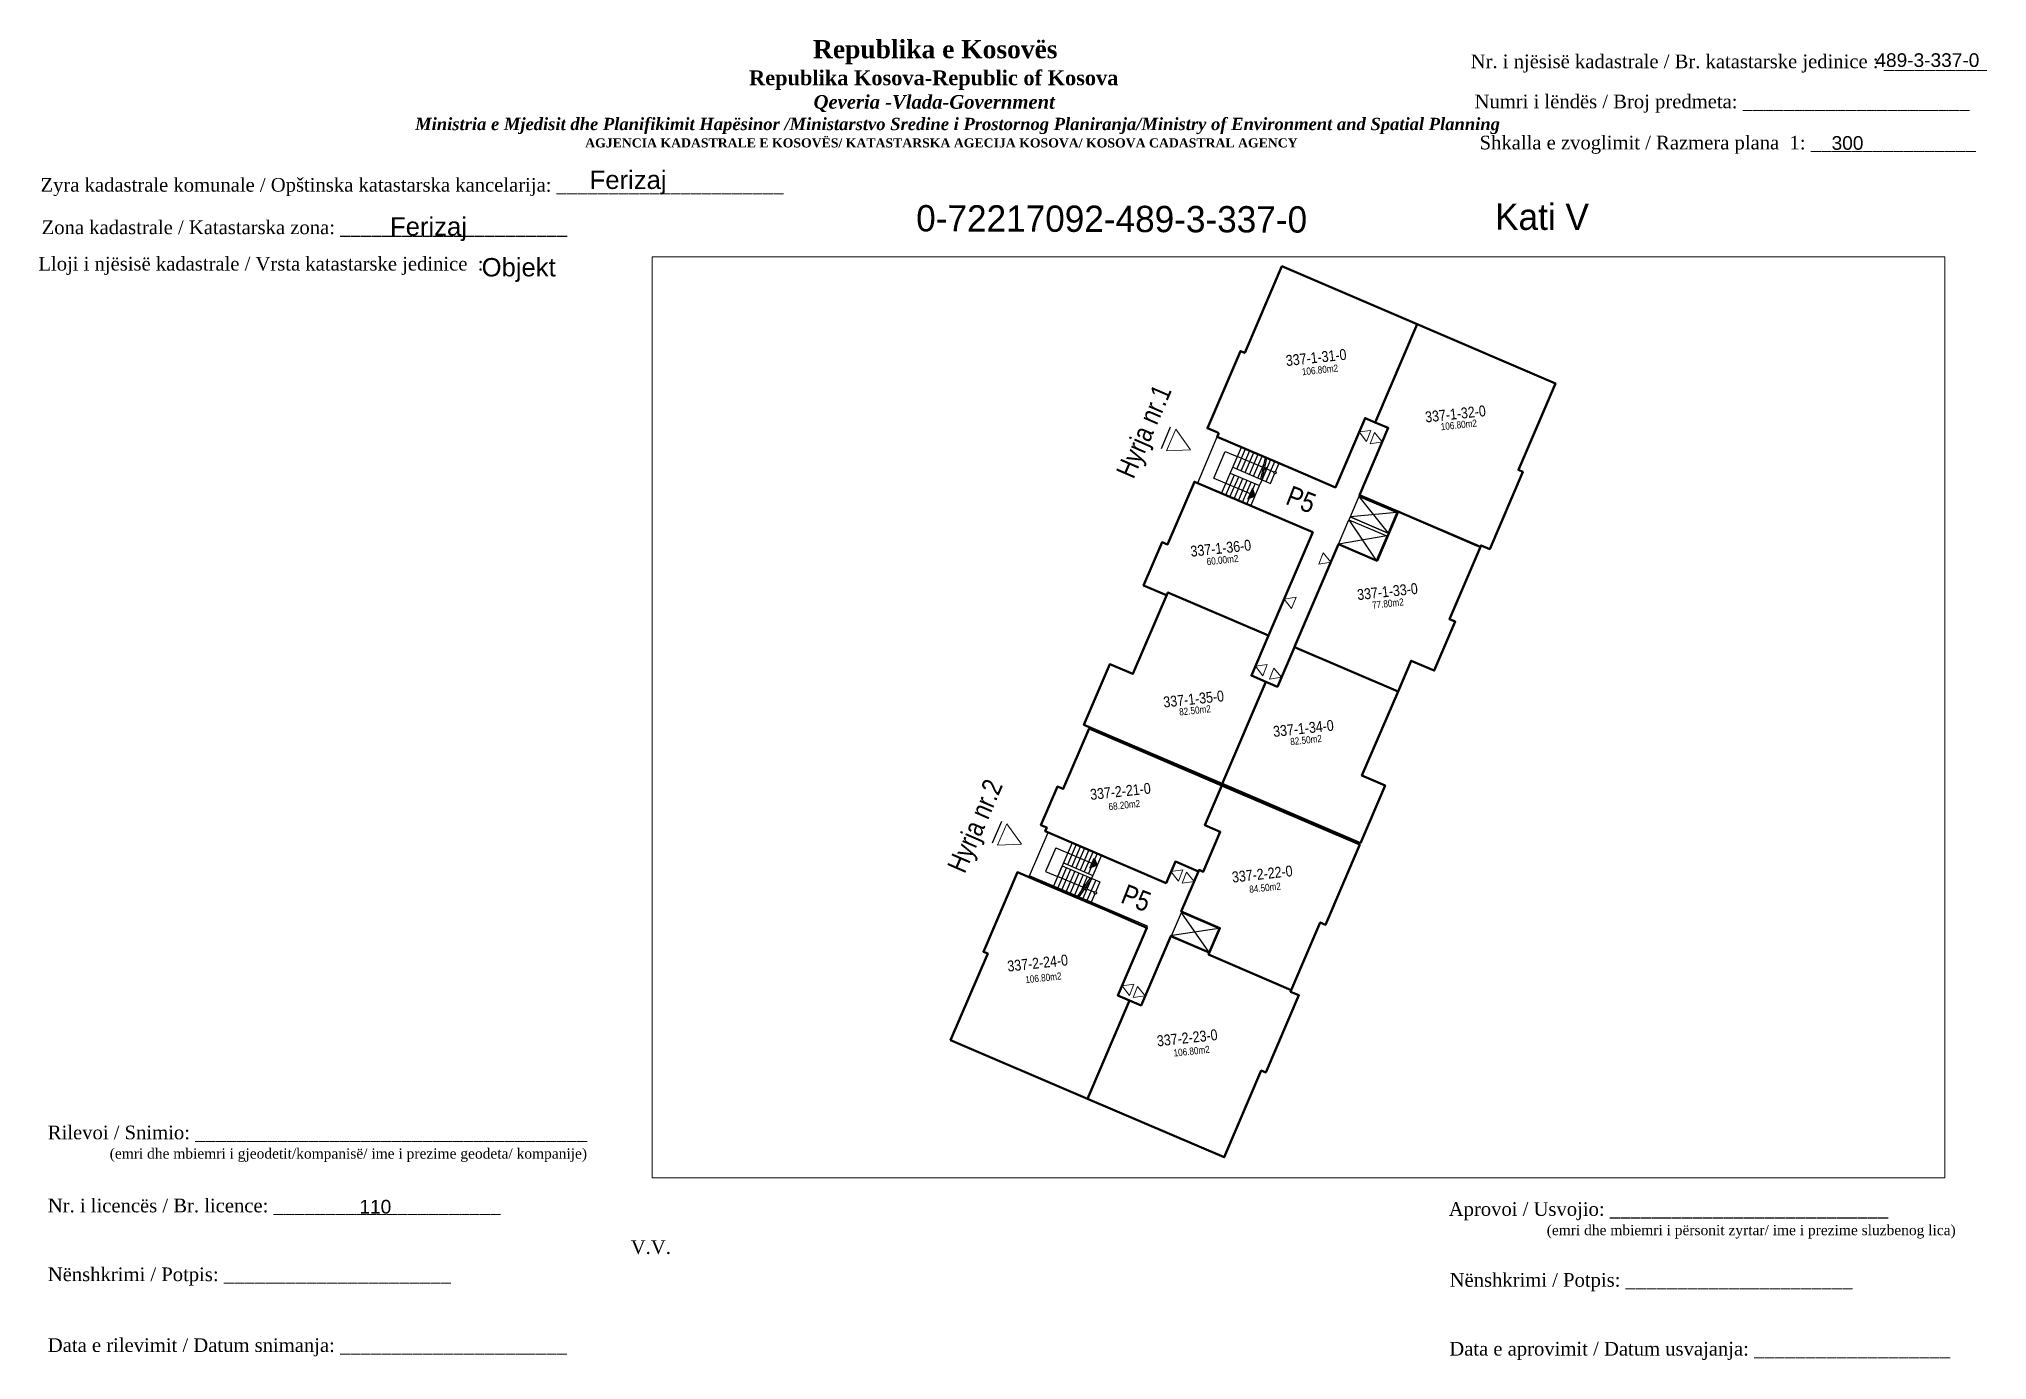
# Paper-space layout 'Kati 5' of a CAD drawing. Header units: feet, sheet in millimetres. Extents: x 2 to 288, y 2 to 196.
# The model-space entities are those that its viewports show. They can reach past a viewport. Long polylines and large blocks are cut down to what shows.
import ezdxf
from ezdxf.enums import TextEntityAlignment as Align

# ---------------------------------------------------------------- set-up
doc = ezdxf.new("R2010")
doc.units = ezdxf.units.FT
doc.header["$MEASUREMENT"] = 0
doc.layers.add('07 Kati 5', color=7, linetype='Continuous', lineweight=50)
doc.layers.add('Dyert', color=133, linetype='Continuous', lineweight=5)
doc.styles.add('Dimensionet CM', font='swissc.ttf', dxfattribs={"height": 15})

msp = doc.modelspace()

# ---------------------------------------------------------------- hatches: boundary and pattern name
at = {"layer": '07 Kati 5', "transparency": 33554687}
h = msp.add_hatch(color=0, dxfattribs=at)
h.dxf.hatch_style = 1
h.paths.add_polyline_path([(7512627.63, 4692984.96), (7512627.45, 4692985.42), (7512627.17, 4692984.77)])
h = msp.add_hatch(color=0, dxfattribs=at)
h.dxf.hatch_style = 1
h.paths.add_polyline_path([(7512617.56, 4692961.43), (7512617.1, 4692961.24), (7512617.38, 4692961.89)])

# ---------------------------------------------------------------- linework, layer by layer
for p, q in [((7512622.22, 4692989.32), (7512621.64, 4692987.95)), ((7512611.47, 4692964.21), (7512610.89, 4692962.83))]:
    msp.add_line(p, q)
at = {"color": 0, "ltscale": 10}
for p, q in [((7512625.49, 4692985.11), (7512626.75, 4692988.06)), ((7512625, 4692986.08), (7512625.73, 4692987.78)), ((7512625.73, 4692987.78), (7512626.49, 4692987.46)), ((7512626.04, 4692986.4), (7512627.91, 4692985.6)), ((7512626.2, 4692986.77), (7512628.6, 4692985.74)), ((7512614.93, 4692962.55), (7512614.28, 4692961.04)), ((7512615.97, 4692962.87), (7512614.79, 4692960.11)), ((7512614.28, 4692961.04), (7512615.05, 4692960.71)), ((7512615.34, 4692961.4), (7512617.74, 4692960.37)), ((7512615.42, 4692961.58), (7512617.29, 4692960.78))]:
    msp.add_line(p, q, dxfattribs=at)
at = {"color": 0, "lineweight": 40}
for points in [[(7512625.32, 4692988.94), (7512625.14, 4692989.02), (7512625.14, 4692989.02), (7512624.59, 4692989.25), (7512626.69, 4692994.17), (7512626.97, 4692994.05), (7512629.33, 4692999.57), (7512637.95, 4692995.88), (7512635.27, 4692989.63), (7512634.63, 4692989.9), (7512632.74, 4692985.49), (7512630.05, 4692986.64), (7512630.05, 4692986.64), (7512625.22, 4692988.71)], [(7512641.74, 4692981.8), (7512641.97, 4692981.71), (7512642.01, 4692981.8), (7512642.56, 4692981.56), (7512644.67, 4692986.48), (7512644.39, 4692986.6), (7512646.75, 4692992.11), (7512637.95, 4692995.88), (7512635.27, 4692989.63), (7512636.1, 4692989.27), (7512634.27, 4692985), (7512636.96, 4692983.85), (7512636.96, 4692983.85), (7512641.74, 4692981.8)], [(7512628.48, 4692976.06), (7512631.3, 4692982.63), (7512623.76, 4692985.85), (7512622.05, 4692981.86), (7512621.7, 4692982), (7512620.52, 4692979.25), (7512621.99, 4692978.62), (7512622.07, 4692978.8)], [(7512636.73, 4692983.95), (7512635.39, 4692980.82), (7512632.93, 4692981.87), (7512630.13, 4692975.33), (7512630.13, 4692975.32), (7512636.73, 4692972.5), (7512637.56, 4692974.45), (7512639.03, 4692973.83), (7512640.37, 4692976.95), (7512640, 4692977.11), (7512641.97, 4692981.71), (7512636.96, 4692983.85), (7512636.96, 4692983.85)], [(7512628.48, 4692976.06), (7512627.39, 4692973.51), (7512628.31, 4692973.12), (7512625.53, 4692966.61), (7512618.2, 4692969.74), (7512618.2, 4692969.74), (7512616.73, 4692970.37), (7512618.38, 4692974.24), (7512619.85, 4692973.61), (7512622.07, 4692978.8)], [(7512630.13, 4692975.32), (7512629.05, 4692972.8), (7512628.31, 4692973.12), (7512625.53, 4692966.61), (7512632.86, 4692963.47), (7512632.86, 4692963.47), (7512634.33, 4692962.84), (7512635.9, 4692966.52), (7512634.43, 4692967.15), (7512636.73, 4692972.5)], [(7512617.06, 4692970.13), (7512615.41, 4692966.29), (7512615.04, 4692966.44), (7512613.99, 4692963.99), (7512614.36, 4692963.83), (7512614.26, 4692963.6), (7512621.96, 4692960.3), (7512622.55, 4692961.67), (7512622.55, 4692961.67), (7512624.02, 4692961.04), (7512624.06, 4692961.14), (7512624.32, 4692961.02), (7512625.41, 4692963.56), (7512624.43, 4692963.98), (7512625.51, 4692966.51)], [(7512624.06, 4692961.14), (7512622.92, 4692958.48), (7512625.38, 4692957.43), (7512624.66, 4692955.75), (7512629.93, 4692953.49), (7512631.77, 4692957.79), (7512632.11, 4692957.65), (7512634.29, 4692962.75), (7512625.51, 4692966.51), (7512624.43, 4692963.98), (7512625.41, 4692963.56), (7512624.32, 4692961.02)], [(7512614.15, 4692960.28), (7512614.15, 4692960.28), (7512614.15, 4692960.28), (7512612.49, 4692960.99), (7512610.33, 4692955.93), (7512610.6, 4692955.81), (7512608.24, 4692950.3), (7512616.95, 4692946.57), (7512619.63, 4692952.82), (7512618.89, 4692953.14), (7512620.74, 4692957.46), (7512618.05, 4692958.61), (7512618.05, 4692958.61), (7512614.15, 4692960.28)], [(7512628.8, 4692953.98), (7512629.93, 4692953.49), (7512629.88, 4692953.38), (7512630.41, 4692953.16), (7512628.3, 4692948.24), (7512628.02, 4692948.36), (7512625.66, 4692942.84), (7512616.95, 4692946.57), (7512619.63, 4692952.82), (7512620.37, 4692952.51), (7512622.25, 4692956.92), (7512624.71, 4692955.87), (7512624.66, 4692955.75), (7512628.8, 4692953.98)]]:
    msp.add_lwpolyline(points, close=True, dxfattribs=at)
at = {"color": 0}
for points in [[(7512625.22, 4692988.71), (7512632.74, 4692985.49), (7512634.63, 4692989.9), (7512636.1, 4692989.27), (7512634.23, 4692984.91), (7512636.69, 4692983.86), (7512636.14, 4692982.56), (7512633.68, 4692983.62), (7512633.6, 4692983.43), (7512636.06, 4692982.38), (7512635.39, 4692980.82), (7512632.93, 4692981.87), (7512629.05, 4692972.8), (7512627.39, 4692973.51), (7512631.3, 4692982.63), (7512623.97, 4692985.77)], [(7512633.68, 4692983.62), (7512636.09, 4692982.58), (7512636.64, 4692983.88), (7512634.23, 4692984.91)], [(7512633.6, 4692983.43), (7512636.01, 4692982.4), (7512635.34, 4692980.84), (7512632.93, 4692981.87)], [(7512614.45, 4692963.52), (7512621.96, 4692960.31), (7512622.55, 4692961.67), (7512624.02, 4692961.04), (7512622.92, 4692958.48), (7512625.38, 4692957.43), (7512624.71, 4692955.87), (7512622.25, 4692956.92), (7512620.37, 4692952.51), (7512618.89, 4692953.14), (7512620.78, 4692957.55), (7512613.27, 4692960.77)], [(7512622.94, 4692958.42), (7512625.31, 4692957.41), (7512624.68, 4692955.93), (7512622.31, 4692956.95)]]:
    msp.add_lwpolyline(points, close=True, dxfattribs=at)
for points in [[(7512626.47, 4692986.65), (7512627.02, 4692987.94)], [(7512628.09, 4692986.77), (7512626.49, 4692987.46)], [(7512626.73, 4692986.54), (7512627.28, 4692987.83)], [(7512627, 4692986.43), (7512627.55, 4692987.71)], [(7512627.27, 4692986.31), (7512627.82, 4692987.6)], [(7512627.53, 4692986.2), (7512628.08, 4692987.48)], [(7512627.8, 4692986.08), (7512628.2, 4692987.01)], [(7512627.99, 4692986), (7512628.28, 4692987.4)], [(7512628.07, 4692985.97), (7512628.62, 4692987.26)], [(7512628.08, 4692985.96), (7512628.37, 4692987.36)], [(7512628.33, 4692985.86), (7512628.88, 4692987.14)], [(7512628.93, 4692986.5), (7512629.15, 4692987.03)], [(7512625.76, 4692985), (7512626.31, 4692986.29)], [(7512626.02, 4692984.88), (7512626.58, 4692986.17)], [(7512626.29, 4692984.77), (7512626.84, 4692986.06)], [(7512626.56, 4692984.66), (7512627.11, 4692985.94)], [(7512626.82, 4692984.54), (7512627.38, 4692985.83)], [(7512627.09, 4692984.43), (7512627.64, 4692985.72)], [(7512627.36, 4692984.31), (7512627.91, 4692985.6)], [(7512628.24, 4692986.71), (7512628.41, 4692986.78)], [(7512628.24, 4692986.71), (7512628.31, 4692986.54)], [(7512628.82, 4692986.46), (7512628.36, 4692986.66)], [(7512628.6, 4692985.74), (7512628.86, 4692986.36)], [(7512627.63, 4692984.96), (7512627.45, 4692985.42), (7512627.17, 4692984.77), (7512627.63, 4692984.96)], [(7512634.23, 4692984.91), (7512636.09, 4692982.58)], [(7512633.6, 4692983.43), (7512635.34, 4692980.84)], [(7512636.64, 4692983.88), (7512633.68, 4692983.62)], [(7512636.01, 4692982.4), (7512632.93, 4692981.87)], [(7512616.24, 4692962.76), (7512615.69, 4692961.47)], [(7512616.51, 4692962.64), (7512615.95, 4692961.36)], [(7512616.77, 4692962.53), (7512616.22, 4692961.24)], [(7512617.04, 4692962.41), (7512616.49, 4692961.13)], [(7512617.31, 4692962.3), (7512616.75, 4692961.01)], [(7512617.57, 4692962.19), (7512617.02, 4692960.9)], [(7512617.84, 4692962.07), (7512617.29, 4692960.78)], [(7512615.3, 4692961.31), (7512614.79, 4692960.11)], [(7512615.61, 4692961.29), (7512615.06, 4692960)], [(7512615.88, 4692961.17), (7512615.33, 4692959.88)], [(7512616.14, 4692961.06), (7512615.59, 4692959.77)], [(7512616.41, 4692960.94), (7512615.86, 4692959.66)], [(7512616.68, 4692960.83), (7512616.13, 4692959.54)], [(7512617.56, 4692961.43), (7512617.1, 4692961.24), (7512617.38, 4692961.89), (7512617.56, 4692961.43)], [(7512616.65, 4692960.03), (7512615.05, 4692960.71)], [(7512617.13, 4692960.63), (7512616.32, 4692959.46)], [(7512617.23, 4692960.59), (7512616.41, 4692959.42)], [(7512616.94, 4692960.72), (7512616.55, 4692959.79)], [(7512617.21, 4692960.6), (7512616.66, 4692959.31)], [(7512616.79, 4692959.96), (7512616.97, 4692960.03)], [(7512616.79, 4692959.96), (7512616.86, 4692959.79)], [(7512617.37, 4692959.71), (7512616.91, 4692959.91)], [(7512617.48, 4692960.49), (7512616.92, 4692959.2)], [(7512617.42, 4692959.61), (7512617.19, 4692959.09)], [(7512617.74, 4692960.37), (7512617.48, 4692959.76)], [(7512624.68, 4692955.93), (7512622.95, 4692958.39)], [(7512625.31, 4692957.41), (7512622.34, 4692956.96)]]:
    msp.add_lwpolyline(points, dxfattribs=at)
at = {"color": 0, "ltscale": 10}
for points in [[(7512625, 4692986.08), (7512627.31, 4692985.1)], [(7512627.91, 4692985.6), (7512628.07, 4692985.97)], [(7512614.93, 4692962.55), (7512617.24, 4692961.57)], [(7512617.29, 4692960.78), (7512617.21, 4692960.6)]]:
    msp.add_lwpolyline(points, dxfattribs=at)
at = {"color": 0}
for centre in [(7512628.89, 4692986.43), (7512617.45, 4692959.68)]:
    msp.add_circle(centre, 0.08, dxfattribs=at)
at = {"layer": 'Dyert', "color": 0}
for p, q in [((7512621.99, 4692987.82), (7512622.57, 4692989.2)), ((7512622.57, 4692989.2), (7512623.51, 4692987.89)), ((7512623.51, 4692987.89), (7512621.99, 4692987.82)), ((7512611.23, 4692962.71), (7512611.81, 4692964.08)), ((7512611.81, 4692964.08), (7512612.76, 4692962.77)), ((7512612.76, 4692962.77), (7512611.23, 4692962.71))]:
    msp.add_line(p, q, dxfattribs=at)
for points in [[(7512635, 4692989.12), (7512634.72, 4692988.41), (7512634.25, 4692989.02)], [(7512635.23, 4692988.99), (7512635.72, 4692988.39), (7512634.96, 4692988.27)], [(7512631.95, 4692981.32), (7512632.44, 4692980.73), (7512631.68, 4692980.61)], [(7512630.23, 4692978.49), (7512629.95, 4692977.77), (7512629.48, 4692978.38)], [(7512628.4, 4692974.21), (7512628.12, 4692973.49), (7512627.65, 4692974.1)], [(7512628.82, 4692973.99), (7512629.3, 4692973.4), (7512628.54, 4692973.28)], [(7512623.03, 4692961.14), (7512622.74, 4692960.43), (7512622.27, 4692961.04)], [(7512623.26, 4692961), (7512623.74, 4692960.41), (7512622.98, 4692960.29)], [(7512619.91, 4692953.86), (7512619.63, 4692953.14), (7512619.16, 4692953.75)], [(7512620.14, 4692953.72), (7512620.63, 4692953.12), (7512619.87, 4692953.01)]]:
    msp.add_lwpolyline(points, close=True, dxfattribs=at)

# ---------------------------------------------------------------- texts
at = {"layer": 'Dyert', "color": 0, "lineweight": 20, "style": 'Dimensionet CM'}
for s, p in [('337-1-31-0', (7512631.51, 4692993.76)), ('337-1-32-0', (7512640.38, 4692990.17)), ('337-1-36-0', (7512625.44, 4692981.62)), ('337-1-33-0', (7512636.05, 4692978.86)), ('337-1-35-0', (7512623.71, 4692972.02)), ('337-1-34-0', (7512630.7, 4692970.15)), ('337-2-21-0', (7512619.05, 4692966.14)), ('337-2-22-0', (7512628.08, 4692960.88)), ('337-2-24-0', (7512613.78, 4692955.21)), ('337-2-23-0', (7512623.3, 4692950.45))]:
    msp.add_text(s, height=0.691, rotation=6.1416, dxfattribs=at).set_placement(p, align=Align.MIDDLE_CENTER)
at = {"layer": 'Dyert', "color": 0, "style": 'Dimensionet CM'}
for s, p in [('Hyrja nr.1', (7512619.88, 4692985.97)), ('Hyrja nr.2', (7512609.13, 4692960.85))]:
    msp.add_text(s, height=1.249, rotation=66.623, dxfattribs=at).set_placement(p)
at = {"layer": 'Dyert', "color": 0, "lineweight": 20, "attachment_point": 3, "style": 'Dimensionet CM'}
for s, insert, char_height, width, rotation in [('106.80m2', (7512632.88, 4692993.32), 0.454, 1.7296, 6.1416), ('106.80m2', (7512641.72, 4692989.82), 0.454, 1.7296, 6.1416), ('P5', (7512631.62, 4692984.99), 1.272, 20.46, 338.7049), ('60.00m2', (7512626.53, 4692981.2), 0.454, 1.7296, 6.1416), ('77.80m2', (7512637.06, 4692978.43), 0.454, 1.7296, 6.1416), ('82.50m2', (7512624.78, 4692971.63), 0.454, 1.7296, 6.1416), ('82.50m2', (7512631.85, 4692969.74), 0.454, 1.7296, 6.1416), ('68.20m2', (7512620.28, 4692965.6), 0.454, 1.7296, 6.1416), ('P5', (7512621.12, 4692959.62), 1.272, 20.46, 338.7049), ('84.50m2', (7512629.24, 4692960.34), 0.454, 1.7296, 6.1416), ('106.80m2', (7512615.27, 4692954.62), 0.454, 1.7296, 6.1416), ('106.80m2', (7512624.71, 4692949.95), 0.454, 1.7296, 6.1416)]:
    msp.add_mtext(s, dxfattribs=dict(at, insert=insert, char_height=char_height, width=width, rotation=rotation))

psp = doc.layouts.new('Kati 5')

# ---------------------------------------------------------------- texts
at = {"attachment_point": 1}
for s, insert, char_height, width in [('\\pi77.297;{\\fBook Antiqua|b1|i0|c0|p18;\\H1.333x;Republika e Kosovës\\fTimes New Roman|b1|i0|c0|p18;\\P\\pi67.927;\\fBook Antiqua|b1|i0|c0|p18;\\H0.8125x;Republika Kosova-Republic of Kosova\\fTimes New Roman|b1|i0|c0|p18;\\P\\pi77.378;\\fBook Antiqua|b1|i1|c0|p18;\\H0.9233x;Qeveria -Vlada-Government \\P\\pi13.032,l6,t23.033;\\fTimes New Roman|b1|i1|c0|p18;\\H0.9x;Ministria e Mjedisit dhe Planifikimit Hapësinor /Ministarstvo Sredine i Prostornog Planiranja/Ministry of Environment and Spatial Planning\\P\\pi43.931,l0,tz;\\fBook Antiqua|b1|i0|c0|p18;\\H0.7406x;AGJENCIA KADASTRALE E KOSOVËS/ KATASTARSKA AGECIJA KOSOVA/ KOSOVA CADASTRAL AGENCY}', (38.54, 195.74), 2, 191.8237), ('{\\fTimes New Roman|b0|i0|c0|p18;Nr. i njësisë kadastrale / Br. katastarske jedinice : __________}', (212.14, 193.62), 2, 98.5379), ('{\\fArial|b0|i0|c0|p34;489-3-337-0}', (271.4, 193.8), 2, 29.4868), ('{\\fTimes New Roman|b0|i0|c0|p18; Numri i lëndës / Broj predmeta: ______________________}', (211.95, 187.75), 2, 83.344), ('{\\fTimes New Roman|b0|i0|c0|p18; Shkalla e zvoglimit / Razmera plana  1: ________________}', (212.69, 181.73), 2, 98.5379), ('{\\fArial|b0|i0|c0|p34;300}', (264.99, 181.67), 2, 29.4868), ('{\\fTimes New Roman|b0|i0|c0|p18; Zyra kadastrale komunale / Opštinska katastarska kancelarija: ______________________}', (1.96, 175.54), 2, 114.6874), ('{\\fArial|b0|i0|c0|p34;Ferizaj}', (83.13, 176.62), 2.6863, 39.6044), ('{\\fTimes New Roman|b0|i0|c0|p18; Zona kadastrale / Katastarska zona: ______________________}', (2.13, 169.32), 2, 83.344), ('{\\fArial|b0|i0|c0|p34;Ferizaj}', (53.9, 169.79), 2.6863, 39.6044), ('{\\fTimes New Roman|b0|i0|c0|p18; Lloji i njësisë kadastrale / Vrsta katastarske jedinice  : }', (1.65, 163.99), 2, 83.344), ('{\\fArial|b0|i0|c0|p34;Objekt}', (67.31, 163.82), 2.6863, 39.6044), ('{\\fTimes New Roman|b0|i0|c0|p18; Rilevoi / Snimio: ______________________________________\\P             \\H0.75x;(emri dhe mbiemri i gjeodetit/kompanisë/ ime i prezime geodeta/ kompanije)}', (3.03, 36.79), 2, 87.3883), ('{\\fTimes New Roman|b0|i0|c0|p18; Nr. i licencës / Br. licence: ______________________\\P                                }', (3.03, 26.09), 2, 83.344), ('{\\fArial|b0|i0|c0|p34;110}', (49.41, 25.92), 2.0032, 371.0481), ('{\\fTimes New Roman|b0|i0|c0|p18; Aprovoi / Usvojio: ___________________________\\P                    \\H0.75x;(emri dhe mbiemri i përsonit zyrtar/ ime i prezime sluzbenog lica)}', (208.17, 25.58), 2, 83.344), ('{\\fTimes New Roman|b0|i0|c0|p18;V.V.                                 }', (89.15, 20), 2, 9.4297), ('{\\fTimes New Roman|b0|i0|c0|p18; Nënshkrimi / Potpis: ______________________\\P                                 }', (3.03, 16.02), 2, 83.344), ('{\\fTimes New Roman|b0|i0|c0|p18; Nënshkrimi / Potpis: ______________________\\P                                 }', (208.3, 15.2), 2, 83.344), ('{\\fTimes New Roman|b0|i0|c0|p18; Data e rilevimit / Datum snimanja: ______________________\\P                                 }', (3.03, 5.65), 2, 83.344), ('{\\fTimes New Roman|b0|i0|c0|p18; Data e aprovimit / Datum usvajanja: ___________________\\P                                 }', (208.25, 5.12), 2, 83.344)]:
    psp.add_mtext(s, dxfattribs=dict(at, insert=insert, char_height=char_height, width=width))
at = {"width": 114.1591, "attachment_point": 1, "rotation": 359.8086}
for s, insert, char_height in [('0-72217092-489-3-337-0', (130.95, 171.58), 3.8498), ('Kati V', (215.72, 171.81), 3.85)]:
    psp.add_mtext(s, dxfattribs=dict(at, insert=insert, char_height=char_height))

# ---------------------------------------------------------------- viewports
at = {"layer": '0'}
psp.add_viewport(center=(186.93, 96.57), size=(189.29, 134.811), view_center_point=(7512630.39, 4692970.85), view_height=58.6135, dxfattribs=at)

doc.saveas('drawing.dxf')
